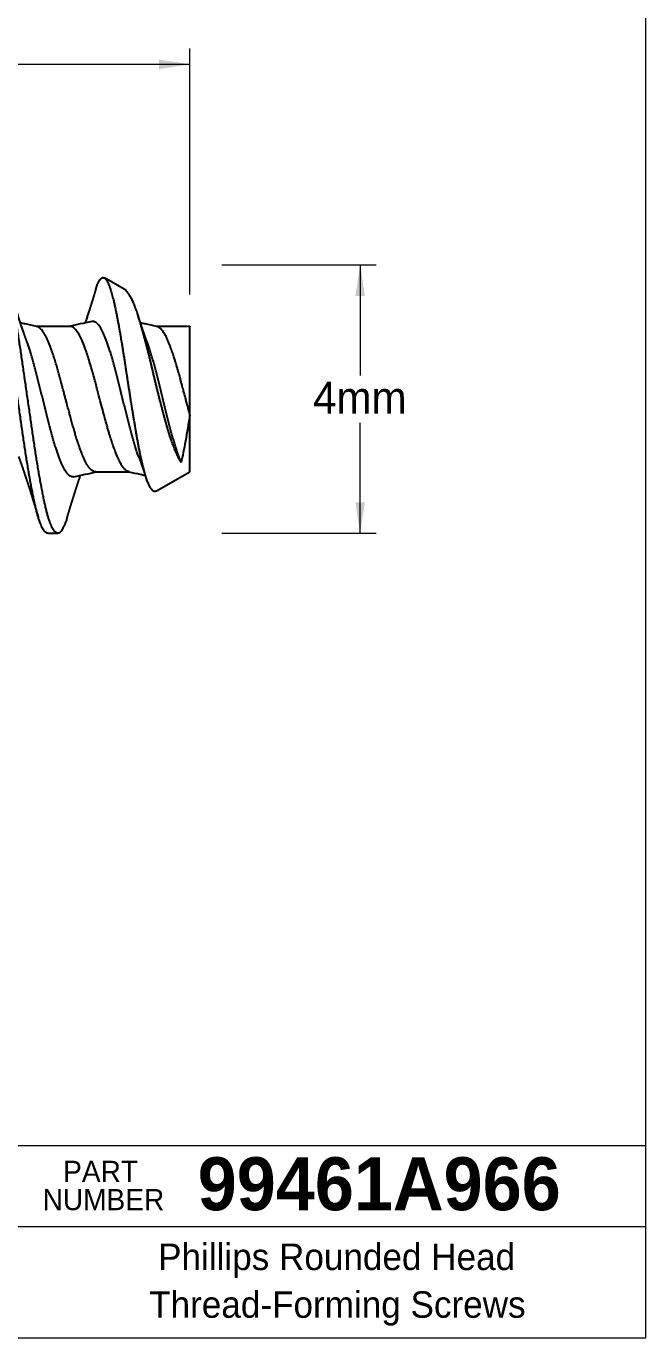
# Model space of a CAD drawing. Header units: millimetres. Extents: x 0.9 to 40.8, y 0.9 to 31.3.
# Drawn here: x 31.54 to 40.77, y 0.95 to 20.51 of the extents above; entities that cross this region are included whole.
import ezdxf

# ---------------------------------------------------------------- set-up
doc = ezdxf.new("R2010")
doc.units = ezdxf.units.MM
doc.header["$LTSCALE"] = 0.14931
doc.linetypes.add('SLD-Solid', pattern=[0])
doc.styles.add('SLDTEXTSTYLE0', font='ARIAL.TTF', dxfattribs={"width": 0.948})
doc.styles.add('SLDTEXTSTYLE1', font='ARIALBD.TTF', dxfattribs={"width": 0.948})
doc.dimstyles.new('SLDDIMSTYLE0', dxfattribs={"dimtxt": 0.460171, "dimasz": 0.460171, "dimexe": 0, "dimexo": 0.0625, "dimgap": 0.115043, "dimtad": 0, "dimtih": 1, "dimtoh": 1, "dimdec": 4, "dimrnd": 1e-09, "dimzin": 12, "dimdsep": 46, "dimtxsty": 'SLDTEXTSTYLE0', "dimsah": 1, "dimcen": 0.09, "dimadec": 0, "dimazin": 3, "dimtfac": 1, "dimtdec": 4, "dimtofl": 0, "dimtmove": 0, "dimatfit": 3, "dimfxl": 0, "dimfrac": 2, "dimtolj": 1, "dimtzin": 12, "dimarcsym": 0})

# ---------------------------------------------------------------- blocks, each defined once
blk = doc.blocks.new('SW_NOTE_0')
at = {"color": 0, "linetype": 'SLD-Solid', "lineweight": 18, "insert": (0.943, 0.407), "char_height": 0.316, "attachment_point": 2, "style": 'SLDTEXTSTYLE0'}
blk.add_mtext('NUMBER', dxfattribs=at)
blk = doc.blocks.new('SW_NOTE_0_1')
at = {"color": 0, "linetype": 'SLD-Solid', "lineweight": 18, "insert": (0.573, 0.407), "char_height": 0.316, "attachment_point": 2, "style": 'SLDTEXTSTYLE0'}
blk.add_mtext('PART', dxfattribs=at)
blk = doc.blocks.new('Part Number Tag')
at = {"color": 7, "linetype": 'SLD-Solid', "lineweight": 18}
for name, p in [('SW_NOTE_0_1', (-0.568, 0.015)), ('SW_NOTE_0', (-0.896, -0.406))]:
    blk.add_blockref(name, p, dxfattribs=at)
blk = doc.blocks.new('_D_1')
at = {"color": 7, "linetype": 'SLD-Solid', "lineweight": 0}
for p, q in [((21.975, 18.92), (21.975, 20.175)), ((33.975, 16.505), (33.975, 20.175)), ((21.975, 19.938), (27.097, 19.938)), ((33.975, 19.938), (28.853, 19.938))]:
    blk.add_line(p, q, dxfattribs=at)
at = {"color": 7, "linetype": 'SLD-Solid', "lineweight": 18}
for points in [[(21.975, 19.938), (22.436, 19.868), (22.436, 20.009)], [(33.975, 19.938), (33.515, 20.009), (33.515, 19.868)]]:
    blk.add_solid(points, dxfattribs=at)
at = {"color": 7, "linetype": 'SLD-Solid', "lineweight": 18, "insert": (27.097, 20.196), "char_height": 0.4741, "attachment_point": 1, "style": 'SLDTEXTSTYLE0'}
blk.add_mtext('12mm', dxfattribs=at)
blk = doc.blocks.new('_D_2')
at = {"color": 7, "linetype": 'SLD-Solid', "lineweight": 0}
for p, q in [((34.449, 16.946), (36.749, 16.946)), ((36.512, 16.946), (36.512, 15.3)), ((36.512, 12.946), (36.512, 14.594)), ((34.449, 12.946), (36.749, 12.946))]:
    blk.add_line(p, q, dxfattribs=at)
at = {"color": 7, "linetype": 'SLD-Solid', "lineweight": 18}
for points in [[(36.512, 16.946), (36.441, 16.485), (36.583, 16.485)], [(36.512, 12.946), (36.583, 13.406), (36.441, 13.406)]]:
    blk.add_solid(points, dxfattribs=at)
at = {"color": 7, "linetype": 'SLD-Solid', "lineweight": 18, "insert": (35.81, 15.205), "char_height": 0.4741, "attachment_point": 1, "style": 'SLDTEXTSTYLE0'}
blk.add_mtext('4mm', dxfattribs=at)

msp = doc.modelspace()

# ---------------------------------------------------------------- linework, layer by layer
at = {"color": 7, "linetype": 'SLD-Solid', "lineweight": 18}
for p, q in [((40.7691, 0.94812), (40.7691, 31.28791)), ((40.7691, 3.81239), (23.19998, 3.81239)), ((23.19998, 2.60733), (40.7691, 2.60733)), ((0.94812, 0.94812), (40.7691, 0.94812))]:
    msp.add_line(p, q, dxfattribs=at)
at = {"color": 7, "linetype": 'SLD-Solid', "lineweight": 25}
for p, q in [((32.997, 16.58408), (32.69923, 16.75255)), ((32.1859, 16.03055), (31.68345, 16.03055)), ((33.97536, 16.03055), (33.47345, 16.03055)), ((33.97098, 16.0313), (33.96758, 16.03055)), ((33.97536, 14.71254), (33.97536, 16.03055)), ((33.97536, 13.86055), (33.97536, 14.71254)), ((32.57067, 13.86055), (33.07258, 13.86055)), ((33.47641, 13.57826), (33.97539, 13.86057)), ((31.85593, 12.94555), (32.0051, 12.94555))]:
    msp.add_line(p, q, dxfattribs=at)
for points, knots in [([(31.85593, 12.94584), (31.85165, 12.94614), (31.84247, 12.94678), (31.82811, 12.95462), (31.81293, 12.96794), (31.79755, 12.98713), (31.78203, 13.01199), (31.76645, 13.04249), (31.75086, 13.07849), (31.73535, 13.11984), (31.71996, 13.16632), (31.70478, 13.21768), (31.68984, 13.27362), (31.67525, 13.33404), (31.66056, 13.39898), (31.64556, 13.46856), (31.63033, 13.54272), (31.61491, 13.62121), (31.59937, 13.70372), (31.58378, 13.78991), (31.5682, 13.87942), (31.55271, 13.97185), (31.53737, 14.06678), (31.52224, 14.16377), (31.50737, 14.26241), (31.49283, 14.36271), (31.47806, 14.46477), (31.463, 14.56872), (31.44772, 14.67427), (31.43226, 14.78099), (31.4167, 14.88842), (31.40111, 14.9961), (31.38555, 15.10356), (31.37009, 15.21033), (31.35479, 15.31597), (31.33972, 15.42003), (31.32492, 15.5222), (31.31039, 15.62261), (31.29554, 15.72135), (31.28043, 15.81845), (31.26509, 15.91352), (31.24961, 16.00611), (31.23404, 16.09581), (31.21844, 16.18222), (31.2029, 16.26496), (31.18747, 16.3437), (31.17222, 16.41814), (31.15721, 16.48801), (31.1425, 16.55322), (31.12793, 16.61392), (31.113, 16.67013), (31.09784, 16.72178), (31.08246, 16.76857), (31.06695, 16.81024), (31.05137, 16.84658), (31.03578, 16.87741), (31.02026, 16.90262), (31.00486, 16.92213), (30.98967, 16.93592), (30.97471, 16.944), (30.9601, 16.94647), (30.94544, 16.94336), (30.93046, 16.93462), (30.91523, 16.92018), (30.89982, 16.90001), (30.88429, 16.87415), (30.8687, 16.84265), (30.85312, 16.8058), (30.83763, 16.7631), (30.82692, 16.73127), (30.82144, 16.71229), (30.82102, 16.71086)], [0, 0, 0, 0, 0.012801304, 0.027413643, 0.042113306, 0.05687918, 0.071689547, 0.086522277, 0.101355032, 0.116165473, 0.130931468, 0.1456313, 0.160243853, 0.174750493, 0.189282286, 0.203917028, 0.218634192, 0.233412505, 0.248230135, 0.263064884, 0.277894394, 0.292696358, 0.307448723, 0.322129895, 0.336718929, 0.351211158, 0.365768971, 0.380424979, 0.395158466, 0.409948009, 0.424771673, 0.439607202, 0.454432233, 0.469224498, 0.483962036, 0.498623389, 0.51318779, 0.52767836, 0.542261094, 0.556937222, 0.571685845, 0.586485404, 0.601313868, 0.616148939, 0.630968256, 0.645749607, 0.66047113, 0.675111514, 0.68965018, 0.704151845, 0.718758388, 0.733453478, 0.748216044, 0.763024397, 0.777856427, 0.792689802, 0.807502176, 0.822271402, 0.836975729, 0.851594004, 0.866106258, 0.880631355, 0.895260585, 0.909973471, 0.924748778, 0.939564702, 0.954399061, 0.969229501, 0.984033705, 0.998789601, 1, 1, 1, 1]), ([(32.145, 13.18008), (32.1449, 13.17972), (32.13973, 13.16177), (32.12934, 13.13079), (32.11386, 13.08772), (32.09828, 13.05056), (32.08269, 13.01871), (32.06715, 12.99251), (32.05173, 12.972), (32.03649, 12.9572), (32.02149, 12.94812), (32.00681, 12.94467), (31.99222, 12.94679), (31.97728, 12.95453), (31.9621, 12.96797), (31.94671, 12.98713), (31.9312, 13.012), (31.91561, 13.04249), (31.90003, 13.0785), (31.88451, 13.11985), (31.86912, 13.16633), (31.85394, 13.21769), (31.839, 13.27363), (31.82441, 13.33405), (31.80973, 13.39899), (31.79473, 13.46858), (31.77949, 13.54274), (31.76407, 13.62122), (31.74853, 13.70373), (31.73294, 13.78993), (31.71737, 13.87944), (31.70188, 13.97187), (31.68653, 14.0668), (31.67141, 14.16379), (31.65653, 14.26243), (31.642, 14.36273), (31.62722, 14.46479), (31.61216, 14.56874), (31.59688, 14.6743), (31.58142, 14.78102), (31.56587, 14.88845), (31.55027, 14.99612), (31.53471, 15.10358), (31.51925, 15.21036), (31.50395, 15.31599), (31.48888, 15.42006), (31.47409, 15.52222), (31.45956, 15.62263), (31.4447, 15.72137), (31.42959, 15.81847), (31.41426, 15.91354), (31.39877, 16.00613), (31.3832, 16.09583), (31.36761, 16.18224), (31.35206, 16.26498), (31.33663, 16.34372), (31.32139, 16.41815), (31.30637, 16.48802), (31.29166, 16.55324), (31.27709, 16.61393), (31.26216, 16.67015), (31.247, 16.72179), (31.23162, 16.76858), (31.21611, 16.81025), (31.20053, 16.84658), (31.18494, 16.87742), (31.16942, 16.90262), (31.15403, 16.92216), (31.13883, 16.93584), (31.12416, 16.94413), (31.11468, 16.94499), (31.1101, 16.9454)], [0, 0, 0, 0, 0.000303584, 0.015056052, 0.029858164, 0.044687867, 0.059522853, 0.074340764, 0.089119402, 0.103836932, 0.118472081, 0.133004319, 0.147511005, 0.162123586, 0.176823487, 0.191589597, 0.206400196, 0.221233154, 0.236066132, 0.25087679, 0.265642998, 0.280343037, 0.294955791, 0.309462633, 0.323994671, 0.338629655, 0.353347057, 0.368125606, 0.382943467, 0.397778442, 0.412608175, 0.427410355, 0.44216293, 0.456844307, 0.47143354, 0.485925982, 0.500484039, 0.51514029, 0.529874016, 0.544663793, 0.559487687, 0.574323442, 0.589148693, 0.603941173, 0.61867892, 0.633340476, 0.647905073, 0.662395868, 0.676978847, 0.691655217, 0.706404079, 0.721203871, 0.736032564, 0.75086786, 0.765687396, 0.78046896, 0.79519069, 0.809831274, 0.824370134, 0.838872037, 0.853478826, 0.868174158, 0.882936961, 0.897745548, 0.912577806, 0.927411403, 0.942223995, 0.956993432, 0.971697964, 0.986316437, 1, 1, 1, 1]), ([(31.54555, 15.80186), (31.54395, 15.80626), (31.54107, 15.81422), (31.5372, 15.82495), (31.53407, 15.83368), (31.53128, 15.84148), (31.52845, 15.84939), (31.52543, 15.8579), (31.52255, 15.866), (31.51994, 15.87339), (31.5174, 15.88059), (31.51476, 15.88808), (31.51213, 15.89558), (31.50973, 15.90243), (31.50718, 15.90972), (31.50421, 15.91826), (31.50095, 15.92761), (31.49787, 15.9365), (31.49519, 15.94428), (31.4908, 15.957), (31.48406, 15.97666), (31.47487, 16.00364), (31.46538, 16.03174), (31.45661, 16.05793), (31.4479, 16.08409), (31.43925, 16.11026), (31.43, 16.13837), (31.42118, 16.16533), (31.41213, 16.19312), (31.40309, 16.22101), (31.3948, 16.24669), (31.38808, 16.26763), (31.38258, 16.28479), (31.37725, 16.30147), (31.3717, 16.3189), (31.36627, 16.33597), (31.36067, 16.35363), (31.35521, 16.3709), (31.3498, 16.38805), (31.34467, 16.40435), (31.33968, 16.42025), (31.33462, 16.43637), (31.32969, 16.45214), (31.32455, 16.4686), (31.31961, 16.48446), (31.31468, 16.50034), (31.31011, 16.51506), (31.30578, 16.52903), (31.30156, 16.54267), (31.29711, 16.55711), (31.29265, 16.57156), (31.28852, 16.58499), (31.28461, 16.5977), (31.2811, 16.60916), (31.27743, 16.62111), (31.27401, 16.63229), (31.27039, 16.64414), (31.26735, 16.65408), (31.26485, 16.66227), (31.26283, 16.66889), (31.26056, 16.67634), (31.25776, 16.68554), (31.25417, 16.69737), (31.25148, 16.7062), (31.25, 16.71109)], [0, 0, 0, 0, 0.014830613, 0.026860141, 0.03607526, 0.04416015, 0.0530257, 0.062638047, 0.072674265, 0.080156303, 0.087247404, 0.096656853, 0.105256759, 0.11231358, 0.119443549, 0.129430123, 0.140563405, 0.150388292, 0.158903712, 0.166522889, 0.19284321, 0.223891745, 0.255606214, 0.285318041, 0.309985292, 0.341768955, 0.371955646, 0.40402555, 0.431482007, 0.464336078, 0.49656893, 0.516545128, 0.533590446, 0.553281059, 0.571653208, 0.591073807, 0.609576308, 0.629807987, 0.647923557, 0.6659999, 0.683378008, 0.700133938, 0.718917893, 0.735127246, 0.754102619, 0.770877171, 0.787139211, 0.802268681, 0.816590926, 0.831762547, 0.849483129, 0.863790629, 0.875629217, 0.890979163, 0.901212911, 0.914599627, 0.927452382, 0.939870828, 0.946992785, 0.95413213, 0.961468522, 0.971261234, 0.984102936, 1, 1, 1, 1]), ([(32.57172, 16.58223), (32.57325, 16.58722), (32.5772, 16.6001), (32.58364, 16.61914), (32.59103, 16.63958), (32.59848, 16.65844), (32.60599, 16.67576), (32.61452, 16.6935), (32.62406, 16.71083), (32.63464, 16.72679), (32.64526, 16.73953), (32.65477, 16.74801), (32.66313, 16.75329), (32.67034, 16.75632), (32.67755, 16.75781), (32.68474, 16.75775), (32.69192, 16.75612), (32.70006, 16.75247), (32.70928, 16.74584), (32.71856, 16.73626), (32.72679, 16.72568), (32.73393, 16.71509), (32.74117, 16.70292), (32.74852, 16.68912), (32.75596, 16.67368), (32.76347, 16.65668), (32.77102, 16.6381), (32.77862, 16.61797), (32.78718, 16.59363), (32.79671, 16.56441), (32.80721, 16.52946), (32.81772, 16.49173), (32.82829, 16.45098), (32.83889, 16.40729), (32.84832, 16.36578), (32.85654, 16.32771), (32.86363, 16.29384), (32.87184, 16.25377), (32.88121, 16.20691), (32.89179, 16.15249), (32.9025, 16.09587), (32.91342, 16.03667), (32.9245, 15.97508), (32.93449, 15.91818), (32.94328, 15.86715), (32.95085, 15.82253), (32.9594, 15.7714), (32.96891, 15.71347), (32.97939, 15.64834), (32.98985, 15.58203), (33.00035, 15.51414), (33.01081, 15.44492), (33.02142, 15.37429), (33.03227, 15.3029), (33.04308, 15.23221), (33.05382, 15.16257), (33.06447, 15.09397), (33.07523, 15.0252), (33.08616, 14.95586), (33.09723, 14.88624), (33.10843, 14.81631), (33.11966, 14.74674), (33.13065, 14.67922), (33.14135, 14.61402), (33.15178, 14.55104), (33.16211, 14.48884), (33.17253, 14.42709), (33.1832, 14.36618), (33.19414, 14.3061), (33.20525, 14.24744), (33.21625, 14.19165), (33.22709, 14.13885), (33.23777, 14.08887), (33.24852, 14.04057), (33.25941, 13.99369), (33.2704, 13.94849), (33.2815, 13.905), (33.29259, 13.86365), (33.30346, 13.82531), (33.31401, 13.78997), (33.32432, 13.75748), (33.33476, 13.72734), (33.34549, 13.69944), (33.35645, 13.67398), (33.36765, 13.65101), (33.379, 13.63081), (33.39014, 13.61393), (33.40104, 13.60018), (33.41168, 13.58929), (33.42237, 13.5809), (33.43316, 13.57501), (33.44402, 13.5717), (33.45495, 13.5711), (33.46576, 13.573), (33.47288, 13.57654), (33.4764, 13.57829)], [0, 0, 0, 0, 0.00588053, 0.0151747, 0.024466805, 0.033834234, 0.043203777, 0.052571207, 0.065601597, 0.078631987, 0.09175439, 0.104876793, 0.113818507, 0.122762058, 0.131703771, 0.140712479, 0.149723067, 0.158731773, 0.171655474, 0.184579168, 0.193260785, 0.201944256, 0.210625875, 0.219516672, 0.228409457, 0.237300256, 0.246263512, 0.255228803, 0.264192059, 0.276510353, 0.288828646, 0.301232341, 0.313636036, 0.326310549, 0.338985059, 0.34749823, 0.356013202, 0.364526205, 0.376739149, 0.388952096, 0.401257258, 0.413562423, 0.426159402, 0.438756383, 0.447221485, 0.455688478, 0.464153581, 0.475881405, 0.487609229, 0.499418433, 0.511227635, 0.523299803, 0.535371659, 0.547540102, 0.559708551, 0.571206494, 0.58270444, 0.594287635, 0.605870831, 0.617723606, 0.629576381, 0.64152246, 0.653468539, 0.664607183, 0.675745825, 0.686962449, 0.698178817, 0.709654815, 0.721130819, 0.732701763, 0.744272711, 0.755055246, 0.765837784, 0.776698641, 0.7875595, 0.798667848, 0.809776196, 0.820970186, 0.832164175, 0.842713399, 0.853262473, 0.863889671, 0.874516874, 0.885399258, 0.896281647, 0.907254747, 0.918227851, 0.92829536, 0.938362871, 0.948501838, 0.958640806, 0.969005422, 0.979370037, 0.989812744, 1, 1, 1, 1]), ([(32.57166, 16.58225), (32.57148, 16.58165), (32.56949, 16.57516), (32.56613, 16.56426), (32.5617, 16.5499), (32.5577, 16.53696), (32.55371, 16.52407), (32.54971, 16.51115), (32.54629, 16.50014), (32.54342, 16.4909), (32.54112, 16.48353), (32.53896, 16.47659), (32.53679, 16.46962), (32.53448, 16.4622), (32.53216, 16.45479), (32.5292, 16.44532), (32.52559, 16.43376), (32.52119, 16.41972), (32.51676, 16.40562), (32.51238, 16.39169), (32.50797, 16.3777), (32.5036, 16.36388), (32.4992, 16.34998), (32.49501, 16.33678), (32.49092, 16.3239), (32.48697, 16.3115), (32.48312, 16.29941), (32.47937, 16.28768), (32.47554, 16.27573), (32.47167, 16.26366), (32.46593, 16.24577), (32.45865, 16.22321), (32.4497, 16.19558), (32.44065, 16.16777), (32.43183, 16.14081), (32.42422, 16.11767), (32.41837, 16.09994), (32.41472, 16.08891), (32.41275, 16.08298), (32.4124, 16.08193)], [0, 0, 0, 0, 0.00352166, 0.0385221, 0.06474899, 0.08885416, 0.11541399, 0.14143157, 0.16569693, 0.18097343, 0.19642309, 0.20956199, 0.22234339, 0.23789806, 0.25381023, 0.26652104, 0.29437124, 0.32273088, 0.3503468, 0.37851767, 0.40597184, 0.43396739, 0.46116581, 0.48918608, 0.51303889, 0.53835107, 0.56353233, 0.58557792, 0.60873936, 0.63533353, 0.65813093, 0.71633318, 0.77107284, 0.82489136, 0.88423143, 0.9344872, 0.96461691, 0.99371169, 1, 1, 1, 1]), ([(33.84354, 14.0019), (33.83921, 14.00903), (33.83056, 14.02329), (33.81753, 14.04679), (33.80441, 14.07176), (33.79117, 14.0985), (33.77785, 14.12692), (33.76444, 14.15707), (33.75104, 14.18876), (33.73734, 14.22274), (33.7234, 14.25904), (33.70921, 14.29779), (33.69511, 14.33811), (33.68102, 14.38025), (33.667, 14.42408), (33.65303, 14.46965), (33.63926, 14.51661), (33.62584, 14.56428), (33.61256, 14.6123), (33.59933, 14.66062), (33.58605, 14.70976), (33.57264, 14.75995), (33.55915, 14.81105), (33.54558, 14.86308), (33.53202, 14.91567), (33.51823, 14.96975), (33.50427, 15.02516), (33.49013, 15.08194), (33.47609, 15.13898), (33.46207, 15.1966), (33.44812, 15.25456), (33.43423, 15.3129), (33.42057, 15.3711), (33.40711, 15.4284), (33.39369, 15.48458), (33.38033, 15.53968), (33.36691, 15.59421), (33.35337, 15.64843), (33.33976, 15.70212), (33.32606, 15.75529), (33.31238, 15.80752), (33.29854, 15.85947), (33.2846, 15.91087), (33.27055, 15.96169), (33.25661, 16.0111), (33.24269, 16.05936), (33.22886, 16.10622), (33.2151, 16.15165), (33.20152, 16.19521), (33.18799, 16.23654), (33.17445, 16.27557), (33.16097, 16.31235), (33.14743, 16.34715), (33.13377, 16.38011), (33.12004, 16.41106), (33.10624, 16.43997), (33.09246, 16.46657), (33.07859, 16.49106), (33.06468, 16.51325), (33.05071, 16.53304), (33.03687, 16.55017), (33.02306, 16.56462), (33.00974, 16.5762), (33.00109, 16.58148), (32.99696, 16.584)], [0, 0, 0, 0, 0.01327929, 0.02655876, 0.039914, 0.05326924, 0.06686031, 0.08045137, 0.09412297, 0.10779457, 0.12245723, 0.13711989, 0.15188447, 0.16664903, 0.18173647, 0.19682389, 0.21202326, 0.22722297, 0.24188694, 0.25655092, 0.27130058, 0.28605025, 0.30106789, 0.31608553, 0.33119522, 0.34630491, 0.36227791, 0.3782509, 0.39433543, 0.41041995, 0.42685671, 0.44329345, 0.45985083, 0.47640882, 0.49245108, 0.50849333, 0.52463169, 0.54077005, 0.55720932, 0.57364858, 0.59019133, 0.60673407, 0.6239932, 0.64125232, 0.65863194, 0.67601154, 0.69376958, 0.71152761, 0.72941295, 0.74729875, 0.76473361, 0.78216847, 0.79971007, 0.81725167, 0.8351279, 0.85300413, 0.87099553, 0.88898694, 0.90754129, 0.92609564, 0.94477952, 0.96346339, 0.98255089, 1, 1, 1, 1]), ([(31.69136, 16.02882), (31.63446, 16.04127), (31.55355, 16.05897), (31.47264, 16.07668), (31.44863, 16.08193)], [0, 0, 0, 0, 0.70325554, 1, 1, 1, 1]), ([(32.51108, 16.10352), (32.45417, 16.09107), (32.34301, 16.06675), (32.23184, 16.04243), (32.17758, 16.03055)], [0, 0, 0, 0, 0.51186382, 1, 1, 1, 1]), ([(33.2105, 14.08952), (33.20887, 14.0939), (33.20053, 14.1164), (33.18515, 14.16137), (33.16448, 14.2243), (33.14369, 14.29139), (33.12297, 14.36167), (33.10248, 14.43471), (33.08234, 14.50987), (33.06275, 14.58689), (33.04316, 14.66569), (33.02302, 14.74623), (33.00253, 14.82829), (32.98181, 14.91124), (32.96103, 14.99446), (32.94033, 15.0773), (32.9199, 15.15913), (32.89983, 15.23936), (32.88035, 15.31787), (32.86064, 15.39455), (32.84043, 15.46938), (32.81989, 15.54198), (32.79915, 15.61174), (32.77837, 15.67813), (32.75771, 15.74062), (32.73733, 15.79878), (32.71734, 15.85228), (32.69792, 15.90114), (32.6781, 15.94528), (32.65783, 15.98465), (32.63724, 16.01893), (32.61648, 16.04779), (32.59571, 16.07099), (32.57508, 16.08834), (32.55478, 16.09992), (32.53486, 16.10515), (32.52057, 16.10609), (32.51251, 16.10349), (32.51104, 16.10302)], [0, 0, 0, 0, 0.007042525, 0.036135393, 0.065360963, 0.09463604, 0.123876515, 0.152998916, 0.181921938, 0.210567859, 0.239213457, 0.268136234, 0.297258472, 0.326498868, 0.355773953, 0.384999617, 0.414092663, 0.442972316, 0.471572481, 0.500272432, 0.529236168, 0.558385243, 0.587637862, 0.616910332, 0.646118591, 0.675179763, 0.70401365, 0.732587638, 0.761339642, 0.790341891, 0.819515251, 0.848777485, 0.878044719, 0.90723299, 0.936259788, 0.965045535, 0.993612929, 1, 1, 1, 1]), ([(33.33555, 15.80186), (33.33395, 15.80626), (33.33107, 15.81422), (33.3272, 15.82495), (33.32407, 15.83368), (33.32128, 15.84148), (33.31845, 15.84939), (33.31543, 15.8579), (33.31255, 15.866), (33.30994, 15.87339), (33.3074, 15.88059), (33.30476, 15.88808), (33.30213, 15.89558), (33.29973, 15.90243), (33.29718, 15.90972), (33.29421, 15.91826), (33.29095, 15.92761), (33.28787, 15.9365), (33.28519, 15.94428), (33.2808, 15.957), (33.27406, 15.97666), (33.26487, 16.00364), (33.25538, 16.03174), (33.24661, 16.05793), (33.2379, 16.08409), (33.22925, 16.11026), (33.22, 16.13837), (33.21118, 16.16533), (33.20378, 16.18803), (33.19954, 16.20112), (33.19798, 16.20593)], [0, 0, 0, 0, 0.03314531, 0.06003041, 0.08062552, 0.09869464, 0.11850849, 0.13999137, 0.16242156, 0.17914336, 0.19499144, 0.21602086, 0.23524101, 0.25101248, 0.26694743, 0.28926667, 0.31414873, 0.33610662, 0.35513795, 0.37216624, 0.4309902, 0.50038136, 0.57126083, 0.63766455, 0.69279401, 0.76382813, 0.83129313, 0.90296698, 0.96433011, 1, 1, 1, 1]), ([(33.48136, 16.02882), (33.42446, 16.04127), (33.34355, 16.05897), (33.26264, 16.07668), (33.23863, 16.08193)], [0, 0, 0, 0, 0.70325702, 1, 1, 1, 1]), ([(32.57067, 13.86063), (32.57019, 13.86061), (32.56672, 13.86043), (32.55978, 13.86125), (32.54925, 13.86343), (32.53722, 13.86788), (32.52366, 13.87512), (32.5086, 13.88595), (32.49201, 13.90118), (32.47911, 13.91577), (32.47044, 13.92675), (32.46649, 13.93196), (32.46251, 13.9374), (32.45851, 13.94308), (32.45448, 13.949), (32.45044, 13.95516), (32.4401, 13.97142), (32.42413, 13.99932), (32.40243, 14.04316), (32.38774, 14.07669), (32.37929, 14.09707), (32.37724, 14.10205), (32.37504, 14.10741), (32.3727, 14.11317), (32.3702, 14.11933), (32.36756, 14.12592), (32.36477, 14.13294), (32.35948, 14.14639), (32.35124, 14.16779), (32.3401, 14.19778), (32.32809, 14.23127), (32.31532, 14.26815), (32.30139, 14.30982), (32.29145, 14.34061), (32.28589, 14.35815), (32.28507, 14.36072), (32.28423, 14.36341), (32.28335, 14.36619), (32.28245, 14.36908), (32.28151, 14.37208), (32.27892, 14.38041), (32.27465, 14.3943), (32.26846, 14.41474), (32.26124, 14.43897), (32.25269, 14.46815), (32.24271, 14.50285), (32.23237, 14.53949), (32.22176, 14.57768), (32.21409, 14.6057), (32.20902, 14.62435), (32.20679, 14.63258), (32.20453, 14.64094), (32.20225, 14.64942), (32.19993, 14.65802), (32.19759, 14.66676), (32.19552, 14.6745), (32.19266, 14.68521), (32.18837, 14.70116), (32.18164, 14.72618), (32.17286, 14.75884), (32.16291, 14.796), (32.15209, 14.83652), (32.14065, 14.87949), (32.12792, 14.92741), (32.11389, 14.9802), (32.101, 15.02862), (32.08999, 15.0698), (32.08166, 15.10098), (32.0743, 15.12844), (32.0674, 15.15417), (32.06122, 15.17726), (32.056, 15.19681), (32.05237, 15.21069), (32.04972, 15.22104), (32.04741, 15.22996), (32.04509, 15.23886), (32.04277, 15.24774), (32.04044, 15.2566), (32.0352, 15.27638), (32.02406, 15.31772), (32.00559, 15.3832), (31.98276, 15.46034), (31.95897, 15.53761), (31.93516, 15.61082), (31.9156, 15.66719), (31.90055, 15.70836), (31.8902, 15.73583), (31.88049, 15.76081), (31.87274, 15.78015), (31.86596, 15.79667), (31.85952, 15.81206), (31.85216, 15.82901), (31.84495, 15.84499), (31.83861, 15.85851), (31.83297, 15.87015), (31.82812, 15.87985), (31.82412, 15.88759), (31.82127, 15.89299), (31.81894, 15.89727), (31.81675, 15.90117), (31.81434, 15.90541), (31.81194, 15.90957), (31.80953, 15.91368), (31.80713, 15.91771), (31.80473, 15.92168), (31.79872, 15.93143), (31.78566, 15.95145), (31.76642, 15.97677), (31.74464, 15.99948), (31.72828, 16.0122), (31.71658, 16.01918), (31.7096, 16.02271), (31.70287, 16.0255), (31.69679, 16.02754), (31.69298, 16.02841), (31.69131, 16.02879)], [0, 0, 0, 0, 0.00168911, 0.01215715, 0.02426573, 0.03801485, 0.05340447, 0.07043453, 0.08910495, 0.10941564, 0.11382832, 0.11827424, 0.1227534, 0.12726579, 0.13181142, 0.13639029, 0.14100241, 0.16695695, 0.19098113, 0.21580661, 0.21801513, 0.22038573, 0.22291842, 0.22561319, 0.22847004, 0.23148898, 0.23467001, 0.23801312, 0.24957475, 0.26273717, 0.2758422, 0.29022333, 0.30588052, 0.3228137, 0.32369445, 0.3246104, 0.32556156, 0.32654792, 0.32756948, 0.32862625, 0.32971823, 0.33635327, 0.34317731, 0.35085027, 0.3610915, 0.37253578, 0.38518307, 0.3967367, 0.40913918, 0.41167528, 0.41424413, 0.41684575, 0.41948011, 0.42214724, 0.42484712, 0.42757976, 0.42931898, 0.43474075, 0.44227899, 0.4522889, 0.46455734, 0.47599845, 0.48888498, 0.50321688, 0.51899407, 0.53621649, 0.54670648, 0.55610584, 0.56441454, 0.57163256, 0.57955988, 0.58554824, 0.58959767, 0.59234728, 0.59509746, 0.59784822, 0.60059955, 0.60335146, 0.60610395, 0.61908705, 0.6423007, 0.66912167, 0.69594216, 0.72276216, 0.74958167, 0.76199041, 0.77374355, 0.78484112, 0.79528313, 0.80049127, 0.80835989, 0.81776088, 0.82613482, 0.83348169, 0.83980149, 0.84573632, 0.85034484, 0.85362703, 0.85558288, 0.8582777, 0.86097246, 0.86366718, 0.86636185, 0.86905647, 0.87175104, 0.87444555, 0.88926337, 0.91571535, 0.93933042, 0.96294173, 0.97113691, 0.97908108, 0.98677424, 0.99421641, 1, 1, 1, 1]), ([(33.06461, 13.86252), (33.05883, 13.864), (33.04763, 13.86686), (33.03297, 13.87557), (33.01936, 13.88582), (33.00594, 13.89817), (32.98762, 13.91836), (32.96358, 13.9511), (32.93303, 14.00307), (32.89832, 14.07486), (32.86434, 14.15803), (32.83249, 14.24582), (32.80929, 14.31503), (32.79082, 14.3731), (32.77658, 14.41935), (32.76084, 14.47211), (32.74029, 14.54314), (32.71429, 14.63622), (32.68224, 14.75497), (32.64682, 14.88932), (32.61518, 15.01036), (32.58758, 15.11518), (32.56411, 15.20328), (32.539, 15.29557), (32.51073, 15.39625), (32.48076, 15.49822), (32.44928, 15.5983), (32.41462, 15.69988), (32.37731, 15.79674), (32.33797, 15.88183), (32.30178, 15.94417), (32.26567, 15.99116), (32.23041, 16.01956), (32.20315, 16.03118), (32.18893, 16.02972), (32.1859, 16.02941)], [0, 0, 0, 0, 0.01986361, 0.0384771, 0.05195522, 0.06745896, 0.08498825, 0.11507419, 0.14971386, 0.18890573, 0.23264805, 0.26435136, 0.29624961, 0.31055476, 0.32659593, 0.34437302, 0.36388591, 0.39640254, 0.43282109, 0.47314033, 0.5173589, 0.54094455, 0.56764863, 0.59773953, 0.62693026, 0.6644423, 0.70035489, 0.73466781, 0.78311391, 0.82796456, 0.86921847, 0.90687445, 0.95146937, 0.9896691, 1, 1, 1, 1]), ([(33.97536, 14.71254), (33.97494, 14.71414), (33.97386, 14.71814), (33.97191, 14.72538), (33.96929, 14.73509), (33.96552, 14.7491), (33.96041, 14.76808), (33.9538, 14.79272), (33.94561, 14.82332), (33.93575, 14.86029), (33.92411, 14.90405), (33.91304, 14.94572), (33.90287, 14.984), (33.89401, 15.01728), (33.88548, 15.04929), (33.87618, 15.08408), (33.86683, 15.11907), (33.85746, 15.15403), (33.84995, 15.18211), (33.84319, 15.20755), (33.83622, 15.23424), (33.82363, 15.28157), (33.81188, 15.32472), (33.80204, 15.35985), (33.79914, 15.37013), (33.79702, 15.37758), (33.79371, 15.38913), (33.78834, 15.40765), (33.78043, 15.43456), (33.77074, 15.46699), (33.75924, 15.50461), (33.74736, 15.54249), (33.73535, 15.57967), (33.72351, 15.61532), (33.71408, 15.64273), (33.70746, 15.66155), (33.70397, 15.67135), (33.70058, 15.68079), (33.69727, 15.68995), (33.69403, 15.69882), (33.68968, 15.71061), (33.68431, 15.72494), (33.67803, 15.7414), (33.67206, 15.75673), (33.66599, 15.77205), (33.65977, 15.78743), (33.65339, 15.80286), (33.64641, 15.81936), (33.63939, 15.83549), (33.63277, 15.85), (33.62793, 15.86026), (33.62331, 15.86962), (33.6141, 15.88741), (33.59814, 15.9164), (33.57623, 15.95083), (33.55266, 15.98122), (33.52919, 16.00472), (33.5078, 16.0193), (33.49197, 16.02669), (33.48395, 16.02799), (33.48169, 16.02835)], [0, 0, 0, 0, 0.00260258, 0.00654347, 0.01182268, 0.0184402, 0.02934529, 0.04262951, 0.05829279, 0.07865984, 0.10201091, 0.12834587, 0.14526294, 0.16321631, 0.18159759, 0.19660046, 0.2191639, 0.23808438, 0.25336177, 0.26499602, 0.27979606, 0.29731544, 0.34358237, 0.35267714, 0.3578307, 0.36139505, 0.36562701, 0.37797972, 0.39390717, 0.41340922, 0.43648571, 0.46313643, 0.48495281, 0.5086914, 0.53435214, 0.54157198, 0.54851617, 0.55532239, 0.56199065, 0.56852094, 0.57491326, 0.58830637, 0.60105021, 0.61314478, 0.62475104, 0.63831265, 0.65150354, 0.66432377, 0.68186813, 0.69561083, 0.70560729, 0.71199374, 0.72371838, 0.76055675, 0.80811013, 0.85565027, 0.9031772, 0.95069099, 0.98616357, 1, 1, 1, 1]), ([(33.97099, 16.03124), (33.97104, 16.03127), (33.97252, 16.03212), (33.97397, 16.03132), (33.97536, 16.03055)], [0, 0, 0, 0, 0.03447521, 1, 1, 1, 1]), ([(32.24498, 13.78798), (32.2439, 13.78762), (32.23624, 13.78506), (32.22235, 13.78583), (32.20246, 13.79067), (32.18218, 13.80191), (32.16157, 13.8189), (32.1408, 13.84176), (32.12004, 13.87028), (32.09943, 13.90424), (32.07914, 13.94332), (32.05928, 13.98718), (32.03987, 14.03576), (32.01991, 14.08897), (31.99956, 14.14686), (31.97891, 14.2091), (31.95814, 14.27526), (31.93739, 14.34484), (31.91683, 14.41728), (31.8966, 14.492), (31.87685, 14.56857), (31.85739, 14.64698), (31.83734, 14.72709), (31.81693, 14.80885), (31.79625, 14.89164), (31.77547, 14.97486), (31.75474, 15.05784), (31.73423, 15.13997), (31.71407, 15.22062), (31.69444, 15.29952), (31.67489, 15.37666), (31.65477, 15.45193), (31.6343, 15.52511), (31.61359, 15.59557), (31.5928, 15.66287), (31.57211, 15.72607), (31.55632, 15.77237), (31.54755, 15.79606), (31.54552, 15.80157)], [0, 0, 0, 0, 0.00465215, 0.03322149, 0.06198998, 0.09100419, 0.12018476, 0.14944932, 0.17871394, 0.20789472, 0.23690926, 0.26567821, 0.29424746, 0.3230649, 0.35211433, 0.38131577, 0.41058645, 0.43984236, 0.46899972, 0.49797659, 0.52669428, 0.55528303, 0.58414704, 0.6132292, 0.64244892, 0.67172312, 0.70096769, 0.73009909, 0.75903583, 0.78769996, 0.81632777, 0.84523597, 0.87434835, 0.90358377, 0.93285885, 0.96208949, 0.99119238, 1, 1, 1, 1]), ([(33.84354, 14.0019), (33.83718, 14.01781), (33.82441, 14.0498), (33.80474, 14.10342), (33.78458, 14.16156), (33.76402, 14.22436), (33.74324, 14.29137), (33.72252, 14.36167), (33.70203, 14.43471), (33.68189, 14.50987), (33.6623, 14.58688), (33.64271, 14.66569), (33.62257, 14.74623), (33.60208, 14.82828), (33.58136, 14.91124), (33.56057, 14.99445), (33.53988, 15.07729), (33.51945, 15.15913), (33.49938, 15.23935), (33.4799, 15.31786), (33.46018, 15.39455), (33.43998, 15.46938), (33.41943, 15.54198), (33.39869, 15.61172), (33.37791, 15.6782), (33.35727, 15.74032), (33.3431, 15.78155), (33.33593, 15.80071), (33.33547, 15.80196)], [0, 0, 0, 0, 0.03861853, 0.07761066, 0.11688303, 0.1571437, 0.19747256, 0.23775377, 0.27787232, 0.31771621, 0.35717838, 0.39664008, 0.43648361, 0.47660193, 0.51688302, 0.5572119, 0.5974727, 0.63755081, 0.67733497, 0.7167341, 0.75627067, 0.79617063, 0.83632591, 0.87662384, 0.91694912, 0.95718595, 0.99722015, 1, 1, 1, 1]), ([(33.97536, 14.71254), (33.95257, 14.57468), (33.93098, 14.44234), (33.88626, 14.20014), (33.86441, 14.09208), (33.84354, 14.0019)], [0, 0, 0, 0, 0.5, 0.5, 1, 1, 1, 1]), ([(31.42048, 14.08924), (31.4225, 14.08367), (31.42622, 14.07341), (31.43129, 14.05928), (31.4355, 14.04752), (31.43897, 14.0378), (31.4422, 14.02871), (31.44542, 14.01962), (31.44909, 14.00922), (31.45253, 13.99943), (31.45553, 13.99088), (31.45783, 13.9843), (31.46013, 13.97771), (31.46269, 13.97036), (31.46534, 13.96273), (31.46784, 13.95552), (31.47034, 13.94827), (31.47365, 13.9387), (31.47759, 13.92723), (31.48209, 13.91409), (31.48654, 13.90104), (31.49095, 13.88803), (31.49501, 13.87605), (31.49883, 13.86473), (31.50253, 13.85372), (31.50624, 13.84268), (31.50971, 13.83228), (31.51254, 13.82381), (31.51465, 13.81746), (31.51629, 13.81252), (31.51813, 13.807), (31.52023, 13.80064), (31.52223, 13.7946), (31.52402, 13.78919), (31.52581, 13.78376), (31.5278, 13.77773), (31.5297, 13.77197), (31.53139, 13.76684), (31.53317, 13.76143), (31.53536, 13.75474), (31.5378, 13.74731), (31.54012, 13.74022), (31.54231, 13.73355), (31.54457, 13.72664), (31.54757, 13.71743), (31.55092, 13.70713), (31.55478, 13.69528), (31.55854, 13.68366), (31.56274, 13.67069), (31.56685, 13.65796), (31.57114, 13.64465), (31.57509, 13.63239), (31.57937, 13.61904), (31.58318, 13.60715), (31.5873, 13.59427), (31.59107, 13.58246), (31.5953, 13.56916), (31.59922, 13.55682), (31.60318, 13.54434), (31.60702, 13.53222), (31.61077, 13.52037), (31.61469, 13.50793), (31.61897, 13.49434), (31.62404, 13.47823), (31.62963, 13.46041), (31.63518, 13.44269), (31.64078, 13.42473), (31.64627, 13.40712), (31.65137, 13.39072), (31.65591, 13.37608), (31.65996, 13.36298), (31.66402, 13.34986), (31.66816, 13.33646), (31.67231, 13.32302), (31.67663, 13.30896), (31.68062, 13.29598), (31.68413, 13.28458), (31.68698, 13.27526), (31.68937, 13.26748), (31.69166, 13.25998), (31.69411, 13.25197), (31.69681, 13.24313), (31.6994, 13.23466), (31.70167, 13.22722), (31.7037, 13.22055), (31.70594, 13.21321), (31.70864, 13.20433), (31.71207, 13.19307), (31.71462, 13.18467), (31.71603, 13.18002)], [0, 0, 0, 0, 0.01875621, 0.03453323, 0.04746554, 0.05828268, 0.06715597, 0.07787971, 0.08870299, 0.10188811, 0.11042484, 0.11712715, 0.12384091, 0.13245137, 0.14158026, 0.14917647, 0.15638071, 0.16563033, 0.18093663, 0.19434592, 0.20910287, 0.22405328, 0.23725969, 0.24861165, 0.26136223, 0.27348638, 0.28494103, 0.29555272, 0.30132737, 0.30575541, 0.31171408, 0.31949954, 0.32668058, 0.33169336, 0.33767087, 0.3448716, 0.35185404, 0.35688308, 0.36196348, 0.36989825, 0.37920141, 0.38673365, 0.39350629, 0.40138915, 0.40975636, 0.42412271, 0.43562774, 0.44911239, 0.46267853, 0.47864313, 0.49129684, 0.50676681, 0.51920178, 0.53547961, 0.54602976, 0.56174146, 0.57447708, 0.58988272, 0.60245053, 0.61557334, 0.62978228, 0.64145626, 0.65648092, 0.67446467, 0.69441265, 0.71496491, 0.73262341, 0.75330042, 0.7726791, 0.78633222, 0.80121264, 0.81551928, 0.82925186, 0.84502356, 0.8594337, 0.87517256, 0.88739284, 0.89667533, 0.90558588, 0.91276101, 0.92114387, 0.9317152, 0.94157239, 0.94873794, 0.95595686, 0.96330875, 0.97265891, 0.98488742, 1, 1, 1, 1]), ([(33.21048, 14.08924), (33.2125, 14.08367), (33.21622, 14.07341), (33.22129, 14.05928), (33.2255, 14.04752), (33.22897, 14.0378), (33.2322, 14.02871), (33.23542, 14.01962), (33.23909, 14.00922), (33.24253, 13.99943), (33.24553, 13.99088), (33.24783, 13.9843), (33.25013, 13.97771), (33.25269, 13.97036), (33.25534, 13.96273), (33.25784, 13.95552), (33.26034, 13.94827), (33.26365, 13.9387), (33.26759, 13.92723), (33.27209, 13.91409), (33.27654, 13.90104), (33.28095, 13.88803), (33.28501, 13.87605), (33.28883, 13.86473), (33.29253, 13.85372), (33.29624, 13.84268), (33.29971, 13.83228), (33.30254, 13.82381), (33.30465, 13.81746), (33.30629, 13.81252), (33.30813, 13.807), (33.31023, 13.80064), (33.31223, 13.7946), (33.31402, 13.78919), (33.31581, 13.78376), (33.3178, 13.77773), (33.3197, 13.77197), (33.32139, 13.76684), (33.32262, 13.76308), (33.32336, 13.76083), (33.3236, 13.7601)], [0, 0, 0, 0, 0.051471728, 0.094767797, 0.130257262, 0.15994219, 0.184292714, 0.213721339, 0.243423126, 0.279606367, 0.303033286, 0.321426102, 0.339850316, 0.363479563, 0.388531514, 0.409377408, 0.429147646, 0.454530902, 0.496535208, 0.533333649, 0.573830394, 0.614858038, 0.651099732, 0.682252322, 0.717243092, 0.750514803, 0.781949206, 0.811070328, 0.826917401, 0.839069053, 0.855421127, 0.876786383, 0.896492925, 0.910249259, 0.926653022, 0.946413642, 0.965575182, 0.979376134, 0.993318021, 1, 1, 1, 1]), ([(32.145, 13.18002), (32.14609, 13.18361), (32.14805, 13.19007), (32.15066, 13.19865), (32.15264, 13.20514), (32.1542, 13.2103), (32.15617, 13.21676), (32.15864, 13.22484), (32.16132, 13.23363), (32.16381, 13.24179), (32.16629, 13.24993), (32.1689, 13.25844), (32.17149, 13.2669), (32.17417, 13.27566), (32.17711, 13.28524), (32.18014, 13.29511), (32.18286, 13.30397), (32.18529, 13.31188), (32.18763, 13.31949), (32.19026, 13.32802), (32.19338, 13.33814), (32.19678, 13.34912), (32.19994, 13.35934), (32.20283, 13.36867), (32.20556, 13.3775), (32.20824, 13.38612), (32.21061, 13.39378), (32.21285, 13.40098), (32.21508, 13.40814), (32.2172, 13.41495), (32.21915, 13.42123), (32.2212, 13.4278), (32.22343, 13.43494), (32.22622, 13.44387), (32.22978, 13.45524), (32.23381, 13.46809), (32.23821, 13.48212), (32.24226, 13.49501), (32.24669, 13.50906), (32.25078, 13.52202), (32.25523, 13.5361), (32.25923, 13.54872), (32.26335, 13.56167), (32.26717, 13.5737), (32.2711, 13.58602), (32.27503, 13.59835), (32.27865, 13.60965), (32.28254, 13.62181), (32.28588, 13.63219), (32.28917, 13.64245), (32.29187, 13.65081), (32.29443, 13.65876), (32.29705, 13.66685), (32.29935, 13.67399), (32.3015, 13.68061), (32.30324, 13.68599), (32.30511, 13.69176), (32.30717, 13.6981), (32.30911, 13.70409), (32.31102, 13.70994), (32.31334, 13.71708), (32.31617, 13.72573), (32.31917, 13.73493), (32.32213, 13.74396), (32.32513, 13.75312), (32.32816, 13.76235), (32.33073, 13.77015), (32.33301, 13.77708), (32.33518, 13.78367), (32.33745, 13.79053), (32.33983, 13.79771), (32.34186, 13.80385), (32.34318, 13.80784), (32.34363, 13.80918)], [0, 0, 0, 0, 0.016945088, 0.03044569, 0.04050703, 0.047581739, 0.054783885, 0.070996903, 0.085771312, 0.09629848, 0.109528873, 0.124233025, 0.136525061, 0.149539272, 0.165638639, 0.181835597, 0.196231843, 0.20756633, 0.219276647, 0.232206504, 0.247952711, 0.267208892, 0.284239581, 0.296388364, 0.311408013, 0.326120415, 0.337326823, 0.347725195, 0.360303621, 0.371336451, 0.380062714, 0.390087006, 0.402548262, 0.41402355, 0.432550131, 0.456590892, 0.47516531, 0.499276293, 0.518006755, 0.542095757, 0.561100414, 0.585066084, 0.602402443, 0.623001933, 0.642519789, 0.661244464, 0.681907307, 0.696776605, 0.719467413, 0.731666015, 0.745976092, 0.759616964, 0.76985846, 0.784816374, 0.793904435, 0.801657608, 0.810693702, 0.821664679, 0.832152412, 0.839504236, 0.849849795, 0.866548366, 0.881195579, 0.894213389, 0.910117628, 0.925443016, 0.938782104, 0.947838238, 0.958992505, 0.970644069, 0.981017666, 0.993616253, 1, 1, 1, 1]), ([(32.24495, 13.78759), (32.30185, 13.80004), (32.41302, 13.82436), (32.52418, 13.84868), (32.57845, 13.86055)], [0, 0, 0, 0, 0.51185814, 1, 1, 1, 1]), ([(33.06467, 13.86228), (33.12157, 13.84984), (33.20248, 13.83213), (33.28339, 13.81443), (33.3074, 13.80918)], [0, 0, 0, 0, 0.70326029, 1, 1, 1, 1])]:
    msp.add_open_spline(points, degree=3, knots=knots, dxfattribs=at)

# ---------------------------------------------------------------- block references
at = {"color": 7, "linetype": 'Continuous'}
msp.add_blockref('Part Number Tag', (32.63857, 3.16535), dxfattribs=at)

# ---------------------------------------------------------------- texts
at = {"color": 7, "linetype": 'Continuous', "lineweight": 0, "attachment_point": 2}
for s, insert, char_height, style in [('99461A966', (36.79656, 3.63993), 0.790099, 'SLDTEXTSTYLE1'), ('Phillips Rounded Head', (36.16119, 2.35281), 0.3950494, 'SLDTEXTSTYLE0'), ('Thread-Forming Screws', (36.17271, 1.64172), 0.3950494, 'SLDTEXTSTYLE0')]:
    msp.add_mtext(s, dxfattribs=dict(at, insert=insert, char_height=char_height, style=style))

# ---------------------------------------------------------------- dimensions: what is measured, and where the dimension line sits
at = {"color": 7, "linetype": 'SLD-Solid', "lineweight": 18}
for base, p1, p2, angle, picture, middle in [((33.97536, 19.93834), (21.97536, 18.44555), (33.97536, 16.03055), 0, '_D_1', (27.97472, 19.93834)), ((36.51227, 12.94555), (33.97536, 16.94555), (33.97536, 12.94555), 90, '_D_2', (36.51227, 14.94691))]:
    dim = msp.add_linear_dim(base=base, p1=p1, p2=p2, angle=angle, dimstyle='SLDDIMSTYLE0', dxfattribs=at)
    dim.commit()
    dim.dimension.update_dxf_attribs({"geometry": picture, "text_midpoint": middle, "dimtype": 160})

doc.saveas('drawing.dxf')
